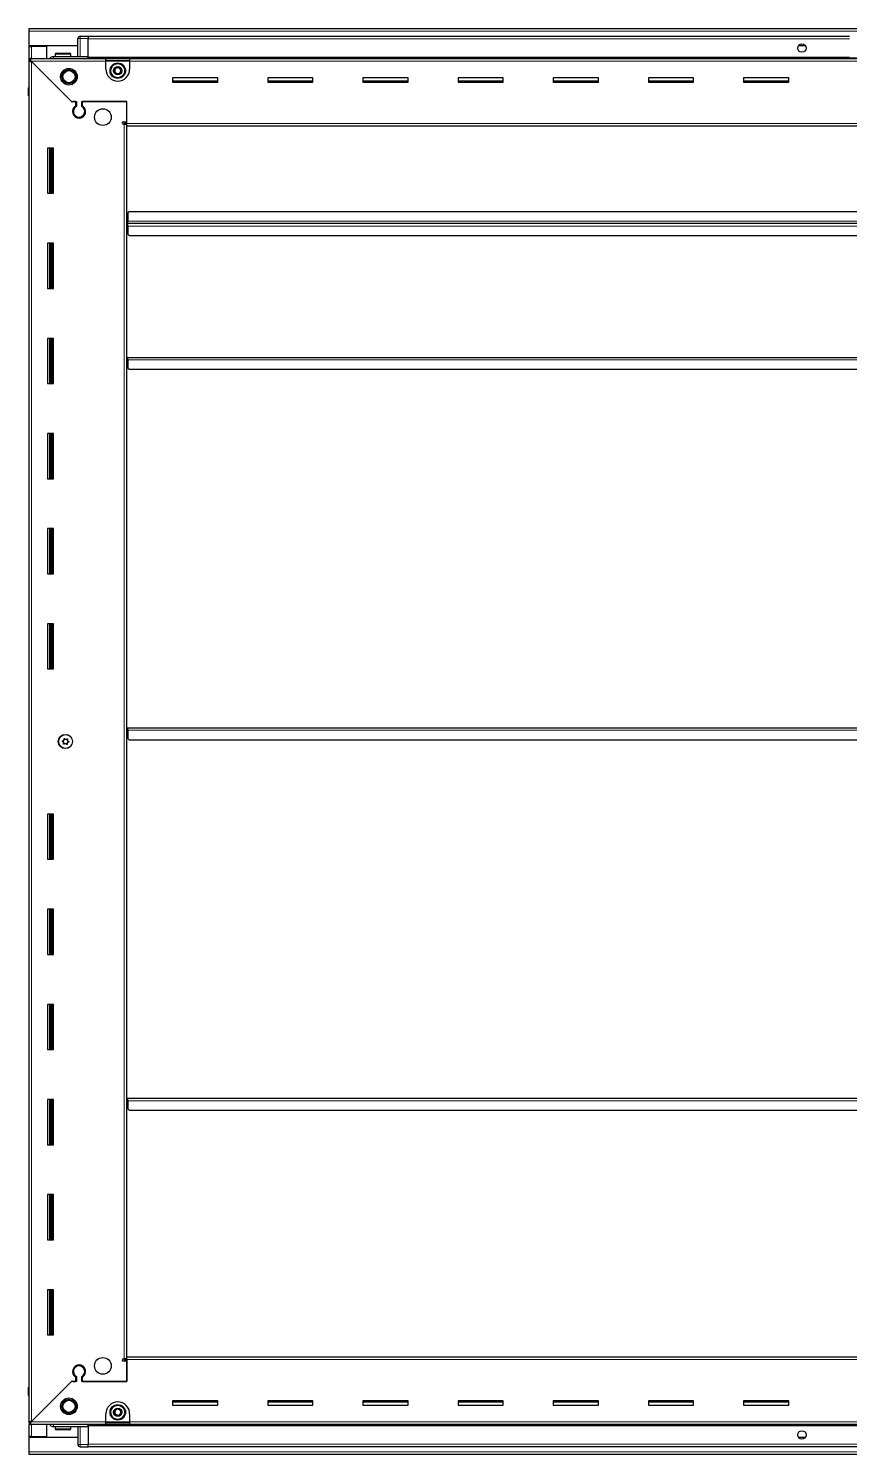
# Model space of a CAD drawing. Header units: millimetres. Extents: x 1219 to 6241, y -1282 to 1960.
# Drawn here: x 4765 to 5455, y 577 to 1776 of the extents above; entities that cross this region are included whole.
import ezdxf

# ---------------------------------------------------------------- set-up
doc = ezdxf.new("R2010")
doc.units = ezdxf.units.MM

msp = doc.modelspace()

# ---------------------------------------------------------------- linework, layer by layer
at = {"color": 7, "linetype": 'Continuous', "lineweight": 25}
for p, q in [((4765.59, 1775.82), (6164.59, 1775.82)), ((4765.59, 1773.72), (4765.59, 1775.82)), ((4765.59, 1761.32), (4765.59, 1773.72)), ((4806.59, 1752.32), (4806.59, 1767.32)), ((4807.27, 1768.82), (4807.27, 1768.82)), ((4808.59, 1769.32), (4815.09, 1769.32)), ((4808.59, 1769.32), (4815.09, 1769.32)), ((4815.09, 1769.32), (4815.09, 1769.32)), ((4815.09, 1769.32), (4815.09, 1769.32)), ((4815.09, 1769.32), (4815.09, 1767.32)), ((5455.09, 1769.17), (4815.09, 1769.17)), ((4815.09, 1752.32), (4815.09, 1767.32)), ((4806.59, 1761.32), (4765.59, 1761.32)), ((4765.59, 1760.82), (4765.59, 1761.32)), ((4765.59, 1760.82), (4767.69, 1760.82)), ((4765.59, 1750.57), (4765.59, 1760.82)), ((4765.59, 1749.07), (4765.59, 1750.57)), ((4765.59, 1750.57), (4766.59, 1750.57)), ((4766.59, 1749.07), (4766.59, 1750.57)), ((4766.59, 1750.57), (4830.09, 1750.57)), ((4767.09, 1760.82), (4767.09, 1761.32)), ((4780.59, 1760.82), (4767.69, 1760.82)), ((4780.59, 1750.57), (4780.59, 1760.82)), ((4786.09, 1752.32), (4815.09, 1752.32)), ((4787.59, 1754.22), (4787.59, 1752.32)), ((4788.39, 1755.02), (4799.79, 1755.02)), ((4800.59, 1752.32), (4800.59, 1754.22)), ((4815.02, 1750.57), (4815.09, 1752.29)), ((4815.09, 1752.32), (4815.09, 1751.82)), ((4815.09, 1751.17), (6115.09, 1751.17)), ((4830.09, 1748.47), (4830.09, 1750.57)), ((4830.09, 1750.57), (4850.09, 1750.57)), ((4850.09, 1750.57), (6080.09, 1750.57)), ((4850.09, 1750.57), (4850.09, 1748.47)), ((5417.96, 1761.32), (5412.22, 1761.32)), ((4765.59, 1748.57), (4765.59, 1749.07)), ((4765.59, 1749.07), (4766.59, 1749.07)), ((4765.59, 604.07), (4765.59, 1748.57)), ((4767.09, 1748.57), (4765.59, 1748.57)), ((4767.19, 1748.47), (4801.09, 1714.57)), ((4801.79, 1713.87), (4767.69, 1747.97)), ((4830.09, 1749.07), (4850.09, 1749.07)), ((4830.09, 1741.57), (4830.09, 1748.47)), ((4850.09, 1748.47), (4850.09, 1741.57)), ((4924.09, 1734.32), (4886.09, 1734.32)), ((4886.09, 1734.32), (4886.09, 1730.82)), ((4924.09, 1731.57), (4886.09, 1731.57)), ((4886.09, 1730.82), (4924.09, 1730.82)), ((4924.09, 1730.82), (4924.09, 1734.32)), ((5004.09, 1734.32), (4966.09, 1734.32)), ((4966.09, 1734.32), (4966.09, 1730.82)), ((5004.09, 1731.57), (4966.09, 1731.57)), ((4966.09, 1730.82), (5004.09, 1730.82)), ((5004.09, 1730.82), (5004.09, 1734.32)), ((5084.09, 1734.32), (5046.09, 1734.32)), ((5046.09, 1734.32), (5046.09, 1730.82)), ((5084.09, 1731.57), (5046.09, 1731.57)), ((5046.09, 1730.82), (5084.09, 1730.82)), ((5084.09, 1730.82), (5084.09, 1734.32)), ((5164.09, 1734.32), (5126.09, 1734.32)), ((5126.09, 1734.32), (5126.09, 1730.82)), ((5164.09, 1731.57), (5126.09, 1731.57)), ((5126.09, 1730.82), (5164.09, 1730.82)), ((5164.09, 1730.82), (5164.09, 1734.32)), ((5244.09, 1734.32), (5206.09, 1734.32)), ((5206.09, 1734.32), (5206.09, 1730.82)), ((5244.09, 1731.57), (5206.09, 1731.57)), ((5206.09, 1730.82), (5244.09, 1730.82)), ((5244.09, 1730.82), (5244.09, 1734.32)), ((5324.09, 1734.32), (5286.09, 1734.32)), ((5286.09, 1734.32), (5286.09, 1730.82)), ((5324.09, 1731.57), (5286.09, 1731.57)), ((5286.09, 1730.82), (5324.09, 1730.82)), ((5324.09, 1730.82), (5324.09, 1734.32)), ((5404.09, 1734.32), (5366.09, 1734.32)), ((5366.09, 1734.32), (5366.09, 1730.82)), ((5404.09, 1731.57), (5366.09, 1731.57)), ((5366.09, 1730.82), (5404.09, 1730.82)), ((5404.09, 1730.82), (5404.09, 1734.32)), ((4765.09, 1725.82), (4765.09, 1719.32)), ((4765.09, 1719.32), (4765.09, 1725.82)), ((4765.09, 1719.32), (4765.09, 1719.32)), ((4765.59, 1719.32), (4765.09, 1719.32)), ((4765.24, 1719.32), (4765.24, 633.32)), ((4801.09, 1714.57), (4805.29, 1714.57)), ((4802.49, 1714.57), (4801.79, 1713.87)), ((4804.59, 1714.57), (4802.49, 1714.57)), ((4804.59, 1714.57), (4804.59, 1710.68)), ((4805.29, 1714.57), (4805.29, 1710.29)), ((4809.89, 1714.57), (4847.59, 1714.57)), ((4809.89, 1710.29), (4809.89, 1714.57)), ((4810.59, 1710.68), (4810.59, 1714.57)), ((4847.59, 1714.57), (4810.59, 1714.57)), ((4847.59, 1695.92), (4847.59, 1714.57)), ((4847.59, 1697.32), (4847.59, 1714.57)), ((4805.59, 1701.71), (4805.59, 1700.95)), ((4844.74, 1697.32), (4847.59, 1697.32)), ((4845.49, 1695.32), (4844.74, 1695.32)), ((4845.49, 1695.32), (4847.59, 1695.32)), ((4847.59, 1696.32), (4845.59, 1696.32)), ((4845.59, 1696.32), (4845.59, 1695.32)), ((4847.59, 1693.82), (4847.59, 1695.92)), ((6082.59, 1693.82), (4847.59, 1693.82)), ((4847.59, 658.82), (4847.59, 1693.82)), ((4786.09, 1675.32), (4781.09, 1675.32)), ((4781.09, 1675.32), (4781.09, 1637.32)), ((4783.24, 1637.32), (4783.24, 1675.32)), ((4785.03, 1637.32), (4785.03, 1675.32)), ((4785.07, 1637.32), (4785.07, 1675.32)), ((4786.09, 1637.32), (4786.09, 1675.32)), ((4781.09, 1637.32), (4786.09, 1637.32)), ((4849.59, 1621.82), (4848.59, 1620.82)), ((4848.59, 1620.82), (4848.59, 1613.92)), ((6080.59, 1621.82), (4849.59, 1621.82)), ((4848.34, 1611.82), (4847.59, 1611.82)), ((4848.59, 1614.67), (4848.34, 1614.67)), ((4848.34, 1614.67), (4848.34, 1611.82)), ((4848.34, 1611.82), (4848.34, 1608.97)), ((4848.34, 1608.97), (4848.59, 1608.97)), ((4848.59, 1611.82), (4848.59, 1613.92)), ((4848.59, 1609.72), (4848.59, 1611.82)), ((6081.59, 1611.82), (4848.59, 1611.82)), ((4848.59, 1609.72), (4848.59, 1602.82)), ((4786.09, 1595.32), (4781.09, 1595.32)), ((4781.09, 1595.32), (4781.09, 1557.32)), ((4783.24, 1557.32), (4783.24, 1595.32)), ((4785.03, 1557.32), (4785.03, 1595.32)), ((4785.07, 1557.32), (4785.07, 1595.32)), ((4786.09, 1557.32), (4786.09, 1595.32)), ((4848.59, 1602.82), (4849.59, 1601.82)), ((4849.59, 1601.82), (6080.59, 1601.82)), ((4781.09, 1557.32), (4786.09, 1557.32)), ((4786.09, 1515.32), (4781.09, 1515.32)), ((4781.09, 1515.32), (4781.09, 1477.32)), ((4783.24, 1477.32), (4783.24, 1515.32)), ((4785.03, 1477.32), (4785.03, 1515.32)), ((4785.07, 1477.32), (4785.07, 1515.32)), ((4786.09, 1477.32), (4786.09, 1515.32)), ((4847.59, 1499.32), (4848.34, 1499.32)), ((4848.34, 1499.32), (4848.34, 1496.47)), ((4848.59, 1497.22), (4848.59, 1499.32)), ((4848.59, 1499.32), (6081.59, 1499.32)), ((4848.34, 1496.47), (4848.59, 1496.47)), ((4848.59, 1497.22), (4848.59, 1490.32)), ((4848.59, 1490.32), (4849.59, 1489.32)), ((4849.59, 1489.32), (6080.59, 1489.32)), ((4781.09, 1477.32), (4786.09, 1477.32)), ((4786.09, 1435.32), (4781.09, 1435.32)), ((4781.09, 1435.32), (4781.09, 1397.32)), ((4783.24, 1397.32), (4783.24, 1435.32)), ((4785.03, 1397.32), (4785.03, 1435.32)), ((4785.07, 1397.32), (4785.07, 1435.32)), ((4786.09, 1397.32), (4786.09, 1435.32)), ((4781.09, 1397.32), (4786.09, 1397.32)), ((4786.09, 1355.32), (4781.09, 1355.32)), ((4781.09, 1355.32), (4781.09, 1317.32)), ((4783.24, 1317.32), (4783.24, 1355.32)), ((4785.03, 1317.32), (4785.03, 1355.32)), ((4785.07, 1317.32), (4785.07, 1355.32)), ((4786.09, 1317.32), (4786.09, 1355.32)), ((4781.09, 1317.32), (4786.09, 1317.32)), ((4786.09, 1275.32), (4781.09, 1275.32)), ((4781.09, 1275.32), (4781.09, 1237.32)), ((4783.24, 1237.32), (4783.24, 1275.32)), ((4785.03, 1237.32), (4785.03, 1275.32)), ((4785.07, 1237.32), (4785.07, 1275.32)), ((4786.09, 1237.32), (4786.09, 1275.32)), ((4781.09, 1237.32), (4786.09, 1237.32)), ((4847.59, 1187.82), (4848.34, 1187.82)), ((4848.34, 1187.82), (4848.34, 1184.97)), ((4848.59, 1185.72), (4848.59, 1187.82)), ((4848.59, 1187.82), (6081.59, 1187.82)), ((4848.34, 1184.97), (4848.59, 1184.97)), ((4848.59, 1185.72), (4848.59, 1178.82)), ((4848.59, 1178.82), (4849.59, 1177.82)), ((4849.59, 1177.82), (6080.59, 1177.82)), ((4786.09, 1115.32), (4781.09, 1115.32)), ((4781.09, 1115.32), (4781.09, 1077.32)), ((4783.24, 1077.32), (4783.24, 1115.32)), ((4785.03, 1077.32), (4785.03, 1115.32)), ((4785.07, 1077.32), (4785.07, 1115.32)), ((4786.09, 1077.32), (4786.09, 1115.32)), ((4781.09, 1077.32), (4786.09, 1077.32)), ((4786.09, 1035.32), (4781.09, 1035.32)), ((4781.09, 1035.32), (4781.09, 997.32)), ((4783.24, 997.32), (4783.24, 1035.32)), ((4785.03, 997.32), (4785.03, 1035.32)), ((4785.07, 997.32), (4785.07, 1035.32)), ((4786.09, 997.32), (4786.09, 1035.32)), ((4781.09, 997.32), (4786.09, 997.32)), ((4786.09, 955.32), (4781.09, 955.32)), ((4781.09, 955.32), (4781.09, 917.32)), ((4783.24, 917.32), (4783.24, 955.32)), ((4785.03, 917.32), (4785.03, 955.32)), ((4785.07, 917.32), (4785.07, 955.32)), ((4786.09, 917.32), (4786.09, 955.32)), ((4781.09, 917.32), (4786.09, 917.32)), ((4786.09, 875.32), (4781.09, 875.32)), ((4781.09, 875.32), (4781.09, 837.32)), ((4783.24, 837.32), (4783.24, 875.32)), ((4785.03, 837.32), (4785.03, 875.32)), ((4785.07, 837.32), (4785.07, 875.32)), ((4786.09, 837.32), (4786.09, 875.32)), ((4847.59, 876.32), (4848.34, 876.32)), ((4848.34, 876.32), (4848.34, 873.47)), ((4848.59, 874.22), (4848.59, 876.32)), ((4848.59, 876.32), (6081.59, 876.32)), ((4848.34, 873.47), (4848.59, 873.47)), ((4848.59, 874.22), (4848.59, 867.32)), ((4848.59, 867.32), (4849.59, 866.32)), ((4849.59, 866.32), (6080.59, 866.32)), ((4781.09, 837.32), (4786.09, 837.32)), ((4786.09, 795.32), (4781.09, 795.32)), ((4781.09, 795.32), (4781.09, 757.32)), ((4783.24, 757.32), (4783.24, 795.32)), ((4785.03, 757.32), (4785.03, 795.32)), ((4785.07, 757.32), (4785.07, 795.32)), ((4786.09, 757.32), (4786.09, 795.32)), ((4781.09, 757.32), (4786.09, 757.32)), ((4786.09, 715.32), (4781.09, 715.32)), ((4781.09, 715.32), (4781.09, 677.32)), ((4783.24, 677.32), (4783.24, 715.32)), ((4785.03, 677.32), (4785.03, 715.32)), ((4785.07, 677.32), (4785.07, 715.32)), ((4786.09, 677.32), (4786.09, 715.32)), ((4781.09, 677.32), (4786.09, 677.32)), ((4805.59, 651.7), (4805.59, 650.94)), ((4844.74, 657.32), (4845.49, 657.32)), ((4847.59, 655.32), (4844.74, 655.32)), ((4847.59, 657.32), (4845.49, 657.32)), ((4845.59, 657.32), (4845.59, 656.32)), ((4845.59, 656.32), (4847.59, 656.32)), ((4847.59, 658.82), (6082.59, 658.82)), ((4847.59, 656.72), (4847.59, 658.82)), ((4847.59, 656.72), (4847.59, 638.07)), ((4847.59, 638.07), (4847.59, 655.32)), ((4801.09, 638.07), (4767.19, 604.17)), ((4767.69, 604.67), (4801.79, 638.77)), ((4805.29, 638.07), (4801.09, 638.07)), ((4801.79, 638.77), (4802.49, 638.07)), ((4802.49, 638.07), (4804.59, 638.07)), ((4804.59, 641.96), (4804.59, 638.07)), ((4805.29, 642.36), (4805.29, 638.07)), ((4809.89, 638.07), (4809.89, 642.36)), ((4847.59, 638.07), (4809.89, 638.07)), ((4810.59, 638.07), (4810.59, 641.96)), ((4810.59, 638.07), (4847.59, 638.07)), ((4765.09, 626.82), (4765.09, 633.32)), ((4765.09, 633.32), (4765.09, 633.32)), ((4765.09, 633.32), (4765.09, 633.32)), ((4765.09, 633.32), (4765.09, 626.82)), ((4765.59, 633.32), (4765.09, 633.32)), ((4765.59, 625.5), (4765.59, 625.5)), ((4924.09, 621.82), (4886.09, 621.82)), ((4886.09, 621.82), (4886.09, 618.32)), ((4886.09, 621.07), (4924.09, 621.07)), ((4886.09, 618.32), (4924.09, 618.32)), ((4924.09, 618.32), (4924.09, 621.82)), ((5004.09, 621.82), (4966.09, 621.82)), ((4966.09, 621.82), (4966.09, 618.32)), ((4966.09, 621.07), (5004.09, 621.07)), ((4966.09, 618.32), (5004.09, 618.32)), ((5004.09, 618.32), (5004.09, 621.82)), ((5084.09, 621.82), (5046.09, 621.82)), ((5046.09, 621.82), (5046.09, 618.32)), ((5046.09, 621.07), (5084.09, 621.07)), ((5046.09, 618.32), (5084.09, 618.32)), ((5084.09, 618.32), (5084.09, 621.82)), ((5164.09, 621.82), (5126.09, 621.82)), ((5126.09, 621.82), (5126.09, 618.32)), ((5126.09, 621.07), (5164.09, 621.07)), ((5126.09, 618.32), (5164.09, 618.32)), ((5164.09, 618.32), (5164.09, 621.82)), ((5244.09, 621.82), (5206.09, 621.82)), ((5206.09, 621.82), (5206.09, 618.32)), ((5206.09, 621.07), (5244.09, 621.07)), ((5206.09, 618.32), (5244.09, 618.32)), ((5244.09, 618.32), (5244.09, 621.82)), ((5324.09, 621.82), (5286.09, 621.82)), ((5286.09, 621.82), (5286.09, 618.32)), ((5286.09, 621.07), (5324.09, 621.07)), ((5286.09, 618.32), (5324.09, 618.32)), ((5324.09, 618.32), (5324.09, 621.82)), ((5404.09, 621.82), (5366.09, 621.82)), ((5366.09, 621.82), (5366.09, 618.32)), ((5366.09, 621.07), (5404.09, 621.07)), ((5366.09, 618.32), (5404.09, 618.32)), ((5404.09, 618.32), (5404.09, 621.82)), ((4765.59, 603.57), (4765.59, 604.07)), ((4767.09, 604.07), (4765.59, 604.07)), ((4765.59, 603.57), (4765.59, 602.07)), ((4766.59, 603.57), (4765.59, 603.57)), ((4765.59, 591.82), (4765.59, 602.07)), ((4766.59, 602.07), (4765.59, 602.07)), ((4766.59, 603.57), (4766.59, 602.07)), ((4830.09, 602.07), (4766.59, 602.07)), ((4780.59, 591.82), (4780.59, 602.07)), ((4786.09, 600.32), (4815.09, 600.32)), ((4787.59, 600.32), (4787.59, 598.42)), ((4800.59, 598.42), (4800.59, 600.32)), ((4806.59, 600.32), (4806.59, 585.32)), ((4815.09, 600.36), (4815.02, 602.07)), ((6115.09, 601.47), (4815.09, 601.47)), ((4815.09, 600.32), (4815.09, 600.82)), ((4815.09, 600.32), (4815.09, 585.32)), ((4830.09, 604.17), (4830.09, 611.07)), ((4830.09, 602.07), (4830.09, 604.17)), ((4850.09, 603.57), (4830.09, 603.57)), ((4850.09, 602.07), (4830.09, 602.07)), ((4850.09, 611.07), (4850.09, 604.17)), ((4850.09, 604.17), (4850.09, 602.07)), ((6080.09, 602.07), (4850.09, 602.07)), ((4767.69, 591.82), (4765.59, 591.82)), ((4765.59, 591.32), (4765.59, 591.82)), ((4765.59, 591.32), (4806.59, 591.32)), ((4765.59, 578.92), (4765.59, 591.32)), ((4767.09, 591.32), (4767.09, 591.82)), ((4767.69, 591.82), (4780.59, 591.82)), ((4792.17, 597.62), (4788.39, 597.62)), ((4799.79, 597.62), (4792.17, 597.62)), ((5412.22, 591.32), (5417.96, 591.32)), ((4765.59, 576.82), (4765.59, 578.92)), ((6164.59, 576.82), (4765.59, 576.82)), ((4806.59, 585.32), (4806.59, 585.32)), ((4808.59, 583.32), (4815.09, 583.32)), ((4808.59, 583.32), (4815.09, 583.32)), ((4815.09, 583.32), (4815.09, 585.32)), ((4815.09, 583.47), (6115.09, 583.47)), ((4815.09, 583.32), (4815.09, 583.32))]:
    msp.add_line(p, q, dxfattribs=at)
at = {"color": 8, "linetype": 'Continuous', "lineweight": 18}
for p, q in [((6164.59, 1773.72), (4765.59, 1773.72)), ((4806.59, 1767.32), (4808.59, 1767.32)), ((4808.59, 1769.32), (4808.59, 1767.32)), ((4808.59, 1767.32), (4808.59, 1752.32)), ((4815.09, 1767.32), (4808.59, 1767.32)), ((5455.09, 1767.17), (4815.09, 1767.17)), ((4767.69, 1760.82), (4767.69, 1761.32)), ((4767.69, 1750.57), (4767.69, 1760.82)), ((4787.59, 1754.22), (4800.59, 1754.22)), ((5455.09, 1751.82), (4815.09, 1751.82)), ((6115.09, 1750.59), (4815.09, 1750.59)), ((4830.09, 1748.47), (4767.19, 1748.47)), ((4767.69, 1747.97), (4767.69, 604.67)), ((4830.09, 1748.47), (4850.09, 1748.47)), ((6080.09, 1748.47), (4850.09, 1748.47)), ((4765.59, 1725.82), (4765.09, 1725.82)), ((4845.49, 657.32), (4845.49, 1695.32)), ((4847.59, 1695.92), (6082.59, 1695.92)), ((4782.59, 1675.32), (4782.59, 1637.32)), ((4783.83, 1675.32), (4783.83, 1637.32)), ((6081.59, 1613.92), (4848.59, 1613.92)), ((4848.59, 1609.72), (6081.59, 1609.72)), ((4782.59, 1595.32), (4782.59, 1557.32)), ((4783.83, 1595.32), (4783.83, 1557.32)), ((4782.59, 1515.32), (4782.59, 1477.32)), ((4783.83, 1515.32), (4783.83, 1477.32)), ((4848.59, 1497.22), (6081.59, 1497.22)), ((4782.59, 1435.32), (4782.59, 1397.32)), ((4783.83, 1435.32), (4783.83, 1397.32)), ((4782.59, 1355.32), (4782.59, 1317.32)), ((4783.83, 1355.32), (4783.83, 1317.32)), ((4782.59, 1275.32), (4782.59, 1237.32)), ((4783.83, 1275.32), (4783.83, 1237.32)), ((4848.59, 1185.72), (6081.59, 1185.72)), ((4782.59, 1115.32), (4782.59, 1077.32)), ((4783.83, 1115.32), (4783.83, 1077.32)), ((4782.59, 1035.32), (4782.59, 997.32)), ((4783.83, 1035.32), (4783.83, 997.32)), ((4782.59, 955.32), (4782.59, 917.32)), ((4783.83, 955.32), (4783.83, 917.32)), ((4782.59, 875.32), (4782.59, 837.32)), ((4783.83, 875.32), (4783.83, 837.32)), ((4848.59, 874.22), (6081.59, 874.22)), ((4782.59, 795.32), (4782.59, 757.32)), ((4783.83, 795.32), (4783.83, 757.32)), ((4782.59, 715.32), (4782.59, 677.32)), ((4783.83, 715.32), (4783.83, 677.32)), ((6082.59, 656.72), (4847.59, 656.72)), ((4765.59, 626.82), (4765.09, 626.82)), ((4767.19, 604.17), (4830.09, 604.17)), ((4767.69, 591.82), (4767.69, 602.07)), ((4808.59, 585.32), (4808.59, 600.32)), ((4815.09, 602.06), (6115.09, 602.06)), ((4815.09, 600.82), (6115.09, 600.82)), ((4850.09, 604.17), (4830.09, 604.17)), ((4850.09, 604.17), (6080.09, 604.17)), ((4767.69, 591.32), (4767.69, 591.82)), ((4791.9, 598.42), (4787.59, 598.42)), ((4800.59, 598.42), (4791.9, 598.42)), ((6164.59, 578.92), (4765.59, 578.92)), ((4806.59, 585.32), (4808.59, 585.32)), ((4808.59, 583.32), (4808.59, 585.32)), ((4815.09, 585.32), (4808.59, 585.32)), ((4815.09, 585.47), (6115.09, 585.47))]:
    msp.add_line(p, q, dxfattribs=at)
at = {"color": 7, "linetype": 'Continuous', "lineweight": 25}
for centre, radius in [((5415.09, 1759.32), 3.5), ((4799.09, 1735.32), 7), ((4799.09, 1735.32), 6.02), ((4799.09, 1735.32), 5.1), ((4840.09, 1740.32), 6.5), ((4840.09, 1740.32), 3.46), ((4827.59, 1701.32), 7), ((4796.09, 1176.32), 6), ((4796.24, 1176.32), 5.79), ((4796.24, 1176.32), 1.85), ((4827.59, 651.32), 7), ((4799.09, 617.32), 7), ((4799.09, 617.32), 6.03), ((4799.09, 617.32), 5.1), ((4840.09, 612.32), 6.5), ((4840.09, 612.32), 3.46), ((5415.09, 593.32), 3.5)]:
    msp.add_circle(centre, radius, dxfattribs=at)
at = {"color": 8, "linetype": 'Continuous', "lineweight": 18}
for centre in [(4840.09, 1740.32), (4840.09, 612.32)]:
    msp.add_circle(centre, 5.7, dxfattribs=at)
at = {"color": 7, "linetype": 'Continuous', "lineweight": 25}
for centre, radius, start, end in [((4808.59, 1767.32), 2, 90, 180), ((4808.59, 1767.32), 2, 90, 131.40962), ((4788.39, 1754.22), 0.8, 90, 180), ((4799.79, 1754.22), 0.8, 0, 90), ((4806.39, 1752.52), 0.2, 270, 0), ((4840.09, 1741.57), 10, 180, 270), ((4840.09, 1740.32), 2.5, 134.01559, 194.01559), ((4840.09, 1740.32), 2.5, 194.01559, 254.01559), ((4840.09, 1740.32), 2.5, 74.01559, 134.01559), ((4840.09, 1741.57), 10, 270, 0), ((4840.09, 1740.32), 2.5, 14.01559, 74.01559), ((4840.09, 1740.32), 2.5, 314.01559, 14.01559), ((4767.09, 1725.82), 2, 138.59038, 180), ((4840.09, 1740.32), 2.5, 254.01559, 314.01559), ((4807.59, 1706.07), 5.5, 123.05573, 56.94427), ((4807.59, 1706.07), 4.8, 118.63099, 61.36901), ((4844.74, 1696.32), 1, 90, 270), ((4807.59, 646.57), 5.5, 303.05573, 236.94427), ((4807.59, 646.57), 4.8, 298.63099, 241.36901), ((4844.74, 656.32), 1, 90, 270), ((4767.09, 626.82), 2, 180, 198.58003), ((4767.09, 626.82), 2, 180, 221.39416), ((4767.09, 626.82), 2, 213.94202, 221.40962), ((4840.09, 611.07), 10, 90, 180), ((4840.09, 612.32), 2.5, 127.47401, 187.47401), ((4840.09, 612.32), 2.5, 187.47401, 247.47401), ((4840.09, 612.32), 2.5, 67.47401, 127.47401), ((4840.09, 611.07), 10, 0, 90), ((4840.09, 612.32), 2.5, 7.47401, 67.47401), ((4840.09, 612.32), 2.5, 307.47401, 7.47401), ((4806.39, 600.12), 0.2, 0, 90), ((4840.09, 612.32), 2.5, 247.47401, 307.47401), ((4788.39, 598.42), 0.8, 180, 270), ((4799.79, 598.42), 0.8, 270, 360), ((4808.59, 585.32), 2, 180, 270)]:
    msp.add_arc(centre, radius, start, end, dxfattribs=at)
for points, knots in [([(4767.19, 1748.47), (4767.15, 1748.73), (4767.06, 1749.22), (4766.92, 1749.86), (4766.79, 1750.33), (4766.68, 1750.55), (4766.62, 1750.57), (4766.59, 1750.57)], [0, 0, 0, 0, 0.2302553, 0.4485219, 0.6667858, 0.8850496, 1, 1, 1, 1]), ([(4782.88, 1750.57), (4783, 1750.77), (4783.38, 1751.42), (4784.54, 1752.13), (4785.57, 1752.26), (4786.09, 1752.32)], [0, 0, 0, 0, 0.1822499, 0.5911249, 1, 1, 1, 1]), ([(4815.09, 1752.32), (4815.09, 1752.29), (4815.09, 1752.21), (4815.09, 1751.59), (4815.09, 1751.01), (4815.09, 1750.62), (4815.09, 1750.59)], [0, 0, 0, 0, 0.3242788, 0.6485576, 0.9728365, 1, 1, 1, 1]), ([(4765.59, 1748.57), (4765.62, 1748.53), (4765.67, 1748.44), (4766.06, 1748.3), (4766.62, 1748.17), (4767.2, 1748.06), (4767.57, 1748), (4767.69, 1747.97)], [0, 0, 0, 0, 0.2302553, 0.4485219, 0.6667858, 0.8850496, 1, 1, 1, 1]), ([(4837.32, 1741.12), (4837.69, 1741.48), (4838.38, 1742.15), (4839.07, 1742.81), (4839.39, 1743.12)], [0, 0, 0, 0, 0.5346859, 1, 1, 1, 1]), ([(4838.02, 1738.32), (4837.93, 1738.65), (4837.73, 1739.45), (4837.49, 1740.42), (4837.35, 1741), (4837.32, 1741.12)], [0, 0, 0, 0, 0.36290056, 0.86687533, 1, 1, 1, 1]), ([(4839.39, 1743.12), (4839.89, 1742.98), (4840.82, 1742.72), (4841.74, 1742.45), (4842.17, 1742.33)], [0, 0, 0, 0, 0.5346859, 1, 1, 1, 1]), ([(4842.87, 1739.53), (4842.5, 1739.17), (4841.8, 1738.5), (4841.11, 1737.83), (4840.79, 1737.52)], [0, 0, 0, 0, 0.53468586, 1, 1, 1, 1]), ([(4842.17, 1742.33), (4842.2, 1742.21), (4842.34, 1741.63), (4842.58, 1740.66), (4842.78, 1739.86), (4842.87, 1739.53)], [0, 0, 0, 0, 0.1331247, 0.6370994, 1, 1, 1, 1]), ([(4840.79, 1737.52), (4840.3, 1737.66), (4839.37, 1737.93), (4838.45, 1738.19), (4838.02, 1738.32)], [0, 0, 0, 0, 0.5346859, 1, 1, 1, 1]), ([(4797.88, 1178.6), (4797.87, 1178.6), (4797.84, 1178.61), (4797.78, 1178.61), (4797.65, 1178.57), (4797.3, 1178.4), (4796.82, 1178.15), (4796.18, 1178.19), (4795.75, 1178.47), (4795.44, 1178.71), (4795.25, 1178.85), (4795.16, 1178.88), (4795.12, 1178.89), (4795.08, 1178.87), (4795.06, 1178.85), (4795.03, 1178.79), (4794.98, 1178.53), (4794.98, 1178.05), (4794.8, 1177.36), (4794.2, 1176.98), (4793.75, 1176.82), (4793.52, 1176.7), (4793.47, 1176.64), (4793.46, 1176.61), (4793.46, 1176.58), (4793.47, 1176.55), (4793.49, 1176.51), (4793.55, 1176.46), (4793.73, 1176.32), (4794.05, 1176.11), (4794.45, 1175.79), (4794.69, 1175.2), (4794.61, 1174.66), (4794.56, 1174.28), (4794.56, 1174.13), (4794.58, 1174.07), (4794.61, 1174.05), (4794.64, 1174.03), (4794.7, 1174.04), (4794.84, 1174.08), (4795.18, 1174.25), (4795.67, 1174.49), (4796.3, 1174.46), (4796.74, 1174.18), (4797.04, 1173.94), (4797.24, 1173.8), (4797.33, 1173.77), (4797.37, 1173.76), (4797.4, 1173.77), (4797.42, 1173.8), (4797.46, 1173.86), (4797.5, 1174.12), (4797.51, 1174.6), (4797.68, 1175.29), (4798.28, 1175.67), (4798.73, 1175.82), (4798.97, 1175.95), (4799.01, 1176), (4799.03, 1176.03), (4799.03, 1176.06), (4799.02, 1176.1), (4798.99, 1176.13), (4798.93, 1176.19), (4798.75, 1176.33), (4798.43, 1176.53), (4798.03, 1176.86), (4797.8, 1177.45), (4797.87, 1177.98), (4797.93, 1178.37), (4797.92, 1178.52), (4797.9, 1178.57), (4797.89, 1178.59), (4797.88, 1178.6)], [0, 0, 0, 0, 0.0020087, 0.00442, 0.0093647, 0.0255282, 0.0677053, 0.0957862, 0.1246456, 0.1503415, 0.1605194, 0.1633943, 0.1656965, 0.1672448, 0.1688741, 0.1707699, 0.1786058, 0.2119941, 0.2499945, 0.2879948, 0.3213831, 0.329219, 0.3311148, 0.3327441, 0.3342924, 0.3362166, 0.3385353, 0.3413178, 0.349662, 0.3753578, 0.4042173, 0.4322982, 0.4744753, 0.4906388, 0.4966691, 0.49844, 0.5, 0.5020087, 0.50442, 0.5093647, 0.5255282, 0.5677053, 0.5957862, 0.6246456, 0.6503415, 0.6605194, 0.6633943, 0.6656965, 0.6672448, 0.6688741, 0.6707699, 0.6786058, 0.7119941, 0.7499945, 0.7879948, 0.8213831, 0.829219, 0.8311148, 0.8327441, 0.8342924, 0.8362166, 0.8385353, 0.8413178, 0.849662, 0.8753578, 0.9042173, 0.9322982, 0.9744753, 0.9906388, 0.9966691, 0.99844, 1, 1, 1, 1]), ([(4837.43, 613.43), (4837.53, 613.51), (4838, 613.87), (4838.79, 614.48), (4839.44, 614.98), (4839.72, 615.19)], [0, 0, 0, 0, 0.1331247, 0.6370994, 1, 1, 1, 1]), ([(4837.8, 610.57), (4837.73, 611.08), (4837.61, 612.03), (4837.48, 612.99), (4837.43, 613.43)], [0, 0, 0, 0, 0.5346859, 1, 1, 1, 1]), ([(4839.72, 615.19), (4840.19, 614.99), (4841.08, 614.62), (4841.97, 614.25), (4842.38, 614.08)], [0, 0, 0, 0, 0.5346859, 1, 1, 1, 1]), ([(4842.38, 614.08), (4842.45, 613.57), (4842.58, 612.61), (4842.7, 611.66), (4842.76, 611.22)], [0, 0, 0, 0, 0.5346859, 1, 1, 1, 1]), ([(4767.69, 604.67), (4767.44, 604.63), (4766.95, 604.54), (4766.3, 604.4), (4765.84, 604.27), (4765.62, 604.16), (4765.6, 604.1), (4765.59, 604.07)], [0, 0, 0, 0, 0.2302553, 0.4485219, 0.6667858, 0.8850496, 1, 1, 1, 1]), ([(4766.59, 602.07), (4766.64, 602.1), (4766.73, 602.15), (4766.86, 602.55), (4766.99, 603.1), (4767.1, 603.68), (4767.17, 604.05), (4767.19, 604.17)], [0, 0, 0, 0, 0.2302553, 0.4485219, 0.6667858, 0.8850496, 1, 1, 1, 1]), ([(4782.88, 602.07), (4783, 601.87), (4783.38, 601.22), (4784.54, 600.51), (4785.57, 600.39), (4786.09, 600.32)], [0, 0, 0, 0, 0.1822499, 0.5911249, 1, 1, 1, 1]), ([(4815.09, 600.32), (4815.09, 600.36), (4815.09, 600.44), (4815.09, 601.05), (4815.09, 601.63), (4815.09, 602.03), (4815.09, 602.06)], [0, 0, 0, 0, 0.3242788, 0.6485576, 0.9728365, 1, 1, 1, 1]), ([(4840.47, 609.46), (4839.99, 609.66), (4839.1, 610.03), (4838.21, 610.4), (4837.8, 610.57)], [0, 0, 0, 0, 0.5346859, 1, 1, 1, 1]), ([(4842.76, 611.22), (4842.49, 611.01), (4841.83, 610.51), (4841.04, 609.9), (4840.57, 609.54), (4840.47, 609.46)], [0, 0, 0, 0, 0.3629006, 0.8668753, 1, 1, 1, 1])]:
    msp.add_open_spline(points, degree=3, knots=knots, dxfattribs=at)
at = {"color": 8, "linetype": 'Continuous', "lineweight": 18}
for points in [[(4786.09, 1752.32), (4786.09, 1752.28), (4786.09, 1752.2), (4786.09, 1751.77), (4786.09, 1751.31), (4786.09, 1750.9), (4786.09, 1750.63), (4786.09, 1750.57)], [(4786.09, 600.32), (4786.09, 600.37), (4786.09, 600.44), (4786.09, 600.88), (4786.09, 601.33), (4786.09, 601.75), (4786.09, 602.02), (4786.09, 602.07)]]:
    msp.add_open_spline(points, degree=3, knots=[0, 0, 0, 0, 0.3597529, 0.5534142, 0.7511852, 0.9489563, 1, 1, 1, 1], dxfattribs=at)
at = {"color": 7, "linetype": 'Continuous', "lineweight": 25}
for points in [[(4767.19, 1748.47), (4767.14, 1748.55), (4767.04, 1748.71), (4766.89, 1748.91), (4766.74, 1749.05), (4766.64, 1749.06), (4766.59, 1749.07)], [(4767.09, 1748.57), (4767.1, 1748.52), (4767.12, 1748.42), (4767.26, 1748.27), (4767.46, 1748.12), (4767.61, 1748.02), (4767.69, 1747.97)], [(4766.59, 603.57), (4766.64, 603.58), (4766.74, 603.6), (4766.89, 603.74), (4767.04, 603.94), (4767.14, 604.09), (4767.19, 604.17)], [(4767.69, 604.67), (4767.61, 604.62), (4767.46, 604.52), (4767.26, 604.37), (4767.12, 604.22), (4767.1, 604.12), (4767.09, 604.07)]]:
    msp.add_open_spline(points, degree=3, dxfattribs=at)

doc.saveas('drawing.dxf')
